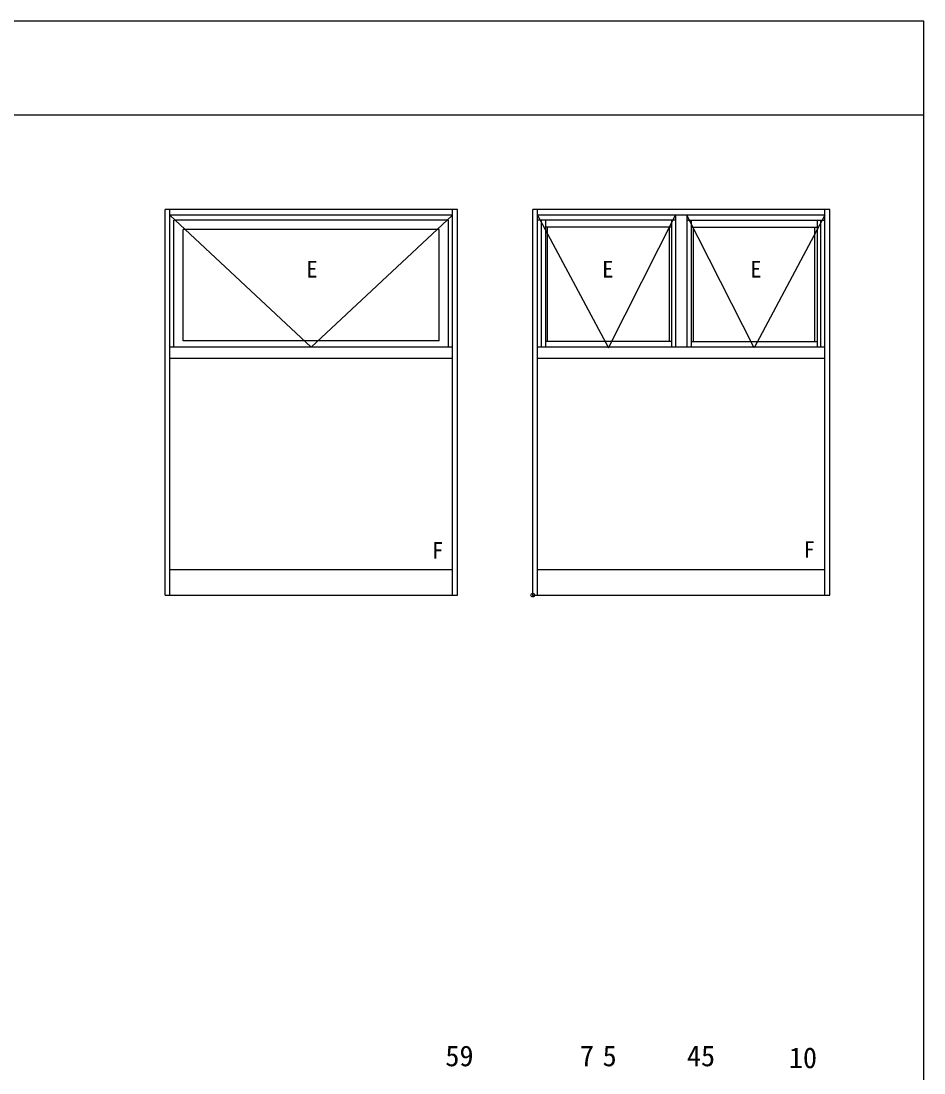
# Model space of a CAD drawing. Units: millimetres, scale not verified. Extents: x -437 to 438, y -344 to 341.
# Drawn here: x 198.8 to 438.3, y 27.3 to 306.3 of the extents above; entities that cross this region are included whole.
import ezdxf
from ezdxf.enums import TextEntityAlignment as Align

# ---------------------------------------------------------------- set-up
doc = ezdxf.new("R2010")
doc.units = ezdxf.units.MM
doc.header["$LTSCALE"] = 2
doc.header["$PDMODE"] = 32
doc.header["$PDSIZE"] = 1
for name, color, linetype in [('0-5_YKK_A1', 4, 'Continuous'), ('0-6_YKK_D', 6, 'Continuous'), ('0-7_YKK_ZWAK', 7, 'Continuous')]:
    doc.layers.add(name, color=color, linetype=linetype)
doc.styles.add('ＭＳ ゴシック', font='')
doc.styles.get('ＭＳ ゴシック').set_extended_font_data('MS Gothic')

msp = doc.modelspace()

# ---------------------------------------------------------------- linework, layer by layer
at = {"layer": '0-5_YKK_A1'}
for p, q in [((237.05, 154.05), (237.05, 256.3)), ((314.55, 256.3), (237.05, 256.3)), ((238.3, 154.05), (238.3, 256.3)), ((313.3, 254.8), (238.3, 254.8)), ((313.3, 154.05), (313.3, 256.3)), ((314.55, 154.05), (314.55, 256.3)), ((334.55, 154.05), (334.55, 256.3)), ((413.3, 256.3), (334.55, 256.3)), ((335.8, 154.05), (335.8, 256.3)), ((412.05, 254.8), (335.8, 254.8)), ((335.8, 254.8), (354.613, 219.612)), ((354.613, 219.612), (372.425, 254.8)), ((372.425, 254.8), (372.425, 219.8)), ((375.425, 254.8), (375.425, 219.8)), ((393.238, 219.612), (375.425, 254.8)), ((412.05, 254.8), (393.238, 219.612)), ((412.05, 154.05), (412.05, 256.3)), ((413.3, 154.05), (413.3, 256.3)), ((312.2, 253.5), (239.4, 253.5)), ((239.4, 219.8), (239.4, 253.5)), ((312.2, 219.8), (312.2, 253.5)), ((372.425, 253.5), (335.8, 253.5)), ((336.9, 219.8), (336.9, 253.5)), ((337.9, 253.5), (337.9, 219.8)), ((371.325, 251.65), (337.9, 251.65)), ((338.5, 221.275), (338.5, 251.65)), ((370.725, 251.65), (370.725, 221.275)), ((371.325, 253.5), (371.325, 219.8)), ((375.425, 253.5), (412.05, 253.5)), ((376.525, 253.5), (376.525, 219.8)), ((376.525, 251.65), (409.95, 251.65)), ((377.125, 251.65), (377.125, 221.275)), ((409.35, 221.275), (409.35, 251.65)), ((409.95, 253.5), (409.95, 219.8)), ((410.95, 219.8), (410.95, 253.5)), ((309.75, 251.05), (241.85, 251.05)), ((241.85, 221.5), (241.85, 251.05)), ((309.75, 221.5), (309.75, 251.05)), ((309.75, 221.5), (241.85, 221.5)), ((371.325, 221.275), (337.9, 221.275)), ((376.525, 221.275), (409.95, 221.275)), ((313.3, 219.8), (238.3, 219.8)), ((412.05, 219.8), (335.8, 219.8)), ((313.3, 216.8), (238.3, 216.8)), ((412.05, 216.8), (335.8, 216.8)), ((238.3, 160.8), (313.3, 160.8)), ((335.8, 160.8), (412.05, 160.8)), ((237.05, 154.05), (238.3, 154.05)), ((238.3, 154.05), (313.3, 154.05)), ((313.3, 154.05), (314.55, 154.05)), ((334.55, 154.05), (335.8, 154.05)), ((335.8, 154.05), (412.05, 154.05)), ((412.05, 154.05), (413.3, 154.05))]:
    msp.add_line(p, q, dxfattribs=at)
msp.add_lwpolyline([(238.3, 254.8), (275.8, 219.8), (313.3, 254.8)], dxfattribs=at)
msp.add_point((334.55, 154.05), dxfattribs=at)
at = {"layer": '0-7_YKK_ZWAK'}
for p, q in [((438.3, 306.3), (-436.7, 306.3)), ((438.3, 281.3), (-436.7, 281.3))]:
    msp.add_line(p, q, dxfattribs=at)
msp.add_lwpolyline([(-436.7, -343.7), (438.3, -343.7), (438.3, 306.3)], dxfattribs=at)

# ---------------------------------------------------------------- texts
at = {"layer": '0-5_YKK_A1', "style": 'ＭＳ ゴシック'}
for s, p in [('E', (274.493, 236.958)), ('E', (352.959, 236.958)), ('E', (392.224, 236.958)), ('F', (307.831, 162.385)), ('F', (406.377, 162.62))]:
    msp.add_text(s, height=4.399, dxfattribs=at).set_placement(p, align=Align.BOTTOM_LEFT)
at = {"layer": '0-6_YKK_D', "style": 'ＭＳ ゴシック'}
for s, p in [('59', (311.367, 27.426)), ('7', (347.051, 27.426)), ('5', (353.073, 27.426)), ('45', (375.431, 27.426)), ('10', (402.462, 26.926))]:
    msp.add_text(s, height=5.499, dxfattribs=at).set_placement(p, align=Align.BOTTOM_LEFT)

doc.saveas('drawing.dxf')
